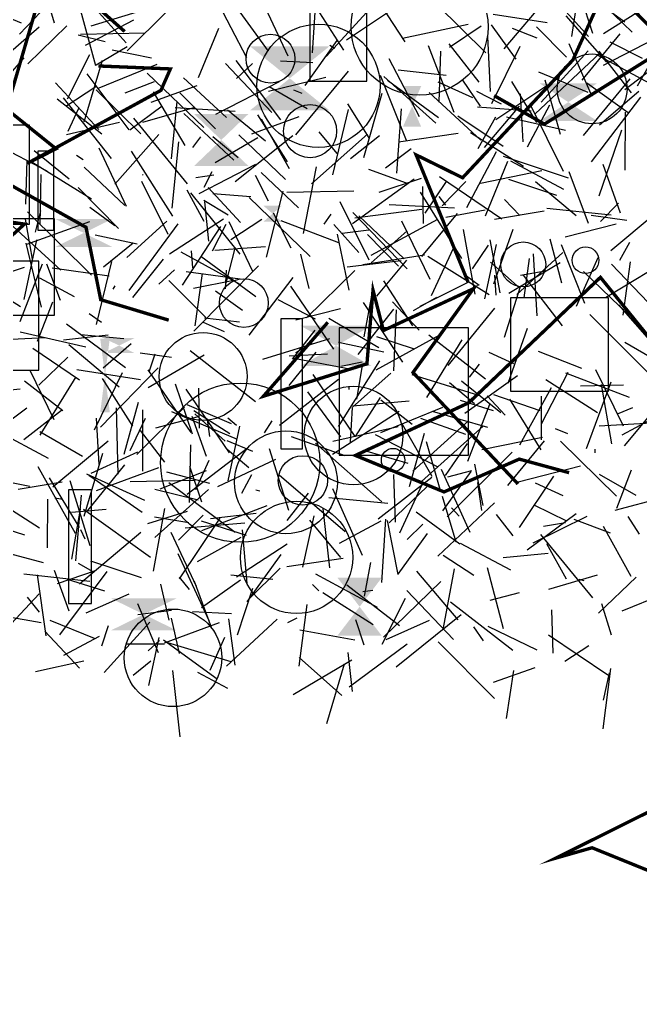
# Model space of a CAD drawing. Extents: x 39652501 to 39653363, y 39457785 to 39458687.
# Drawn here: x 39653025.2 to 39653117.5, y 39457791.1 to 39457935.8 of the extents above; entities that cross this region are included whole.
import ezdxf

# ---------------------------------------------------------------- set-up
doc = ezdxf.new("R2010")
doc.units = 0
doc.layers.get('0').update_dxf_attribs({"linetype": 'CONTINUOUS'})

msp = doc.modelspace()

# ---------------------------------------------------------------- linework, layer by layer
for p, q in [((39653030.3863, 39457935.281), (39653028.0127, 39457943.3099)), ((39653076.129, 39457942.3117), (39653082.5085, 39457932.515)), ((39653105.0079, 39457940.6874), (39653097.1904, 39457931.4691)), ((39653110.4533, 39457933.7618), (39653107.9545, 39457941.3442)), ((39653054.098, 39457939.5227), (39653058.943, 39457930.1767)), ((39653060.5426, 39457940.1917), (39653065.1076, 39457930.4192)), ((39653103.9347, 39457939.7875), (39653109.7785, 39457933.3212)), ((39653108.2228, 39457939.3442), (39653107.2532, 39457933.2947)), ((39653116.2769, 39457933.9679), (39653110.8405, 39457939.2305)), ((39653120.8077, 39457939.2575), (39653112.0351, 39457933.7174)), ((39653025.4835, 39457935.3083), (39653018.6076, 39457938.1128)), ((39653025.2129, 39457933.6591), (39653029.375, 39457937.989)), ((39653036.5492, 39457928.971), (39653034.1675, 39457937.6612)), ((39653035.7211, 39457938.3058), (39653041.0747, 39457932.3692)), ((39653035.8365, 39457934.8786), (39653045.4623, 39457937.8366)), ((39653056.5165, 39457938.9757), (39653062.1746, 39457931.1109)), ((39653069.1404, 39457937.6549), (39653068.7338, 39457930.8778)), ((39653073.427, 39457931.2861), (39653068.9827, 39457938.202)), ((39653087.2424, 39457938.0487), (39653094.5367, 39457930.866)), ((39653041.1872, 39457931.1537), (39653047.1425, 39457937.0625)), ((39653077.3234, 39457937.4428), (39653070.8289, 39457930.3742)), ((39653080.2152, 39457937.0145), (39653073.8121, 39457932.7733)), ((39653103.6593, 39457935.3357), (39653095.6295, 39457936.5963)), ((39653106.4526, 39457936.3622), (39653112.4981, 39457929.4721)), ((39653115.2239, 39457935.4137), (39653112.9301, 39457937.0794)), ((39653032.2261, 39457934.8748), (39653026.4589, 39457929.2512)), ((39653035.0204, 39457931.9972), (39653042.1881, 39457935.7866)), ((39653091.8943, 39457935.0891), (39653082.1272, 39457933.0305)), ((39653089.1586, 39457931.729), (39653093.8243, 39457934.88)), ((39653095.323, 39457935.0649), (39653098.9738, 39457929.9311)), ((39653028.149, 39457934.7075), (39653019.3669, 39457927.1886)), ((39653033.9409, 39457933.5308), (39653037.9406, 39457932.5398)), ((39653043.8681, 39457933.8164), (39653034.2558, 39457933.5845)), ((39653051.8117, 39457927.2289), (39653054.8341, 39457934.553)), ((39653094.7736, 39457933.3269), (39653095.1577, 39457925.1476)), ((39653098.4297, 39457934.5319), (39653102.1141, 39457933.0985)), ((39653102.0651, 39457934.7232), (39653106.5104, 39457930.2145)), ((39653108.8663, 39457926.8118), (39653114.5317, 39457933.721)), ((39653117.0656, 39457925.9592), (39653121.8412, 39457934.3232)), ((39653067.6687, 39457926.0375), (39653072.4423, 39457932.7052)), ((39653071.3387, 39457932.0216), (39653072.0646, 39457931.5539)), ((39653089.8069, 39457921.9991), (39653086.0193, 39457931.9074)), ((39653089.0327, 39457932.2149), (39653093.4867, 39457926.5339)), ((39653095.4297, 39457923.3686), (39653099.6453, 39457931.8728)), ((39653110.3596, 39457924.3772), (39653106.9371, 39457932.2368)), ((39653119.5423, 39457932.9081), (39653112.0038, 39457928.9724)), ((39653112.9794, 39457932.4965), (39653117.7939, 39457930.0817)), ((39653032.3347, 39457924.0515), (39653035.6458, 39457930.6299)), ((39653041.1905, 39457931.7513), (39653036.6022, 39457929.0648)), ((39653044.8423, 39457930.0619), (39653038.9567, 39457931.2697)), ((39653087.7917, 39457931.1055), (39653087.5587, 39457923.5317)), ((39653111.4751, 39457930.8414), (39653101.8674, 39457921.8153)), ((39653102.7471, 39457923.5287), (39653109.764, 39457931.1636)), ((39653110.9892, 39457930.6289), (39653119.4194, 39457926.0851)), ((39653111.3242, 39457931.1397), (39653116.1369, 39457924.9386)), ((39653115.2177, 39457925.4455), (39653123.5315, 39457931.8121)), ((39653023.1116, 39457926.9516), (39653025.9079, 39457930.1196)), ((39653037.5061, 39457929.7611), (39653034.7933, 39457920.581)), ((39653036.7813, 39457925.5618), (39653045.656, 39457929.2116)), ((39653062.6962, 39457922.012), (39653055.8083, 39457929.2884)), ((39653057.383, 39457929.7388), (39653063.9863, 39457920.9088)), ((39653057.4686, 39457927.0419), (39653059.8335, 39457929.2951)), ((39653063.9872, 39457929.6974), (39653068.8036, 39457929.4359)), ((39653080.109, 39457930.0165), (39653084.6109, 39457921.4343)), ((39653035.1919, 39457927.7519), (39653041.4535, 39457919.4309)), ((39653044.1915, 39457927.849), (39653052.6248, 39457919.7987)), ((39653066.272, 39457918.7033), (39653074.0984, 39457928.1747)), ((39653078.8296, 39457927.5692), (39653082.7077, 39457917.9093)), ((39653088.6352, 39457927.5146), (39653081.518, 39457928.3035)), ((39653102.3597, 39457928.0624), (39653109.7121, 39457925.0409)), ((39653030.5559, 39457926.4422), (39653036.9938, 39457919.4666)), ((39653045.2046, 39457926.5809), (39653040.872, 39457924.8787)), ((39653049.5783, 39457927.1612), (39653055.9627, 39457921.289)), ((39653063.8089, 39457926.5466), (39653054.3374, 39457921.7029)), ((39653062.2315, 39457925.2018), (39653070.7477, 39457927.2819)), ((39653079.3631, 39457927.3756), (39653087.1114, 39457920.4085)), ((39653087.4927, 39457921.2301), (39653079.9358, 39457926.7742)), ((39653092.5878, 39457924.172), (39653087.4478, 39457926.5347)), ((39653091.0479, 39457926.829), (39653093.7163, 39457922.9601)), ((39653105.3905, 39457927.1503), (39653096.0442, 39457920.9065)), ((39653098.3542, 39457926.62), (39653102.0828, 39457920.5508)), ((39653103.3204, 39457926.878), (39653105.5997, 39457918.7844)), ((39653109.0523, 39457918.5726), (39653115.9836, 39457927.0004)), ((39653115.6839, 39457921.9803), (39653109.5364, 39457926.3838)), ((39653032.1131, 39457922.9611), (39653036.5695, 39457925.8572)), ((39653043.2192, 39457918.8347), (39653036.6199, 39457925.3654)), ((39653051.5844, 39457925.9997), (39653044.7244, 39457923.5026)), ((39653045.0566, 39457925.0883), (39653049.7738, 39457917.1156)), ((39653054.3388, 39457919.5792), (39653049.0216, 39457924.9164)), ((39653067.9792, 39457922.5484), (39653062.3128, 39457925.8328)), ((39653065.9188, 39457925.4011), (39653067.1888, 39457924.8793)), ((39653076.3741, 39457915.3413), (39653079.1385, 39457924.866)), ((39653093.7701, 39457917.8773), (39653086.1302, 39457924.9669)), ((39653093.1539, 39457925.1776), (39653096.7932, 39457923.2792)), ((39653100.109, 39457917.6573), (39653099.6899, 39457924.8095)), ((39653111.44, 39457920.1798), (39653117.3015, 39457925.1601)), ((39653037.4273, 39457918.7712), (39653030.7899, 39457923.9974)), ((39653031.7041, 39457924.1843), (39653038.8154, 39457915.1557)), ((39653047.7971, 39457915.1288), (39653048.6613, 39457923.6484)), ((39653073.9884, 39457923.2883), (39653077.13, 39457918.2612)), ((39653117.516, 39457924.283), (39653110.2027, 39457914.661)), ((39653033.9851, 39457922.6057), (39653032.3862, 39457919.1718)), ((39653041.6317, 39457919.4175), (39653046.4201, 39457922.9881)), ((39653051.2897, 39457922.7392), (39653043.4722, 39457920.5416)), ((39653057.2864, 39457922.1451), (39653048.3366, 39457922.6879)), ((39653057.0514, 39457914.9436), (39653049.6528, 39457921.8556)), ((39653056.1421, 39457922.4286), (39653061.7768, 39457917.8225)), ((39653071.8097, 39457912.7565), (39653074.1415, 39457922.4743)), ((39653081.9599, 39457922.5385), (39653081.2713, 39457912.9748)), ((39653101.2865, 39457922.2019), (39653093.2751, 39457922.8257)), ((39653099.4904, 39457922.9363), (39653094.2665, 39457916.8128)), ((39653100.7232, 39457916.925), (39653104.0494, 39457923.1612)), ((39653101.1779, 39457923.1038), (39653106.0378, 39457913.3123)), ((39653115.2354, 39457922.0492), (39653115.1777, 39457913.4494)), ((39653032.1741, 39457918.7447), (39653040.0822, 39457920.5511)), ((39653050.1867, 39457911.4082), (39653042.2131, 39457921.1611)), ((39653066.7517, 39457921.3493), (39653059.7108, 39457918.806)), ((39653060.581, 39457921.6869), (39653064.982, 39457914.6727)), ((39653061.1362, 39457921.0833), (39653065.3189, 39457913.7002)), ((39653097.0931, 39457916.9641), (39653090.3718, 39457921.4677)), ((39653095.9857, 39457921.3412), (39653093.3554, 39457916.5936)), ((39653106.3988, 39457919.359), (39653097.606, 39457921.3348)), ((39653069.7113, 39457919.1401), (39653072.3823, 39457915.9204)), ((39653090.4466, 39457918.8822), (39653081.5739, 39457917.611)), ((39653100.1282, 39457913.9857), (39653092.2804, 39457919.012)), ((39653111.3717, 39457909.6508), (39653114.7354, 39457919.4215)), ((39653029.326, 39457913.3003), (39653020.255, 39457917.9962)), ((39653039.4012, 39457911.358), (39653045.8994, 39457918.7535)), ((39653047.9004, 39457907.7956), (39653048.8984, 39457917.6551)), ((39653052.0981, 39457918.408), (39653050.916, 39457916.7928)), ((39653057.7185, 39457915.2758), (39653053.943, 39457918.4155)), ((39653060.6315, 39457918.2498), (39653054.3136, 39457914.5384)), ((39653057.2629, 39457911.7608), (39653065.8376, 39457918.5879)), ((39653064.7615, 39457912.0407), (39653057.7984, 39457918.7084)), ((39653076.9211, 39457918.7784), (39653068.637, 39457911.3911)), ((39653078.708, 39457918.5478), (39653074.4088, 39457915.141)), ((39653032.5726, 39457912.0998), (39653027.3736, 39457916.3402)), ((39653037.0221, 39457916.7798), (39653041.0413, 39457908.1027)), ((39653041.8235, 39457916.2776), (39653047.9307, 39457906.6124)), ((39653083.4455, 39457916.6119), (39653079.6154, 39457913.7422)), ((39653096.0583, 39457916.162), (39653091.6787, 39457907.8258)), ((39653026.3111, 39457914.9039), (39653026.079, 39457908.3982)), ((39653035.8999, 39457909.1204), (39653027.1917, 39457914.5197)), ((39653033.6708, 39457915.6676), (39653034.6909, 39457915.0523)), ((39653097.7347, 39457914.7202), (39653094.4416, 39457906.6084)), ((39653097.107, 39457915.5424), (39653106.7562, 39457912.2813)), ((39653106.146, 39457910.593), (39653098.2507, 39457914.7979)), ((39653040.8724, 39457908.1852), (39653034.8005, 39457913.8691)), ((39653060.2821, 39457914.2918), (39653051.8717, 39457909.9488)), ((39653053.8202, 39457913.2068), (39653052.6066, 39457910.8736)), ((39653061.152, 39457913.0935), (39653066.6809, 39457907.8499)), ((39653067.4462, 39457904.0477), (39653069.3794, 39457913.9362)), ((39653077.1042, 39457913.5703), (39653082.7129, 39457911.5738)), ((39653102.8393, 39457913.346), (39653093.7363, 39457911.4365)), ((39653106.866, 39457913.23), (39653109.7278, 39457905.583)), ((39653111.9317, 39457914.3301), (39653114.5015, 39457907.0838)), ((39653028.296, 39457905.3795), (39653028.4281, 39457912.8208)), ((39653043.3273, 39457911.8237), (39653047.2609, 39457903.9396)), ((39653043.4917, 39457912.6757), (39653043.5737, 39457912.8084)), ((39653051.4089, 39457912.3769), (39653054.0964, 39457912.7653)), ((39653060.2254, 39457912.7214), (39653062.1666, 39457908.8832)), ((39653083.8977, 39457912.0882), (39653074.7233, 39457905.4666)), ((39653078.6739, 39457910.1829), (39653084.985, 39457912.2296)), ((39653085.502, 39457907.0526), (39653088.6835, 39457911.7542)), ((39653096.9354, 39457906.1458), (39653087.6715, 39457912.4519)), ((39653091.5684, 39457911.7514), (39653088.0331, 39457908.137)), ((39653097.8847, 39457912.1251), (39653105.03, 39457909.7412)), ((39653101.9387, 39457911.7377), (39653107.9882, 39457906.6936)), ((39653033.9491, 39457910.8875), (39653039.9345, 39457904.7897)), ((39653050.094, 39457910.5212), (39653052.6193, 39457905.8816)), ((39653058.0544, 39457905.6817), (39653053.2396, 39457910.8446)), ((39653061.9258, 39457900.4893), (39653064.3862, 39457910.3347)), ((39653064.9465, 39457910.1859), (39653074.9023, 39457910.3618)), ((39653090.9724, 39457900.3146), (39653084.8405, 39457910.1599)), ((39653085.2569, 39457905.4991), (39653085.1586, 39457911.0161)), ((39653050.6289, 39457910.0522), (39653057.9673, 39457900.946)), ((39653056.2113, 39457906.7304), (39653052.5901, 39457908.9178)), ((39653053.3352, 39457902.8894), (39653052.7377, 39457908.7189)), ((39653059.5996, 39457909.4559), (39653053.9713, 39457909.9259)), ((39653059.3598, 39457909.3731), (39653068.4214, 39457900.6271)), ((39653072.8176, 39457908.7775), (39653077.1574, 39457900.0981)), ((39653087.5475, 39457909.5258), (39653088.5625, 39457908.2345)), ((39653097.3161, 39457909.0981), (39653099.5982, 39457906.6879)), ((39653021.701, 39457907.3973), (39653031.3602, 39457898.5904)), ((39653026.4096, 39457907.2483), (39653035.9121, 39457897.8374)), ((39653028.3114, 39457907.4029), (39653027.5257, 39457904.2501)), ((39653035.6399, 39457907.9321), (39653039.3966, 39457905.241)), ((39653085.0185, 39457907.6213), (39653075.0656, 39457906.3161)), ((39653080.1835, 39457908.348), (39653089.8613, 39457907.868)), ((39653088.5765, 39457906.4687), (39653094.4531, 39457907.5483)), ((39653103.2214, 39457907.3417), (39653095.8132, 39457906.1199)), ((39653113.1467, 39457906.7543), (39653103.613, 39457907.7275)), ((39653114.2737, 39457908.5351), (39653111.585, 39457905.7938)), ((39653027.1608, 39457900.1984), (39653026.0798, 39457906.1511)), ((39653041.153, 39457900.4658), (39653047.1053, 39457905.8482)), ((39653047.5202, 39457901.031), (39653055.5175, 39457906.2237)), ((39653056.3199, 39457905.8285), (39653059.8273, 39457898.4312)), ((39653061.2145, 39457906.1214), (39653056.6252, 39457903.0754)), ((39653062.8976, 39457907.115), (39653065.5637, 39457901.8793)), ((39653064.079, 39457905.9646), (39653072.6418, 39457902.6687)), ((39653070.5236, 39457905.3934), (39653071.5502, 39457906.8943)), ((39653082.8245, 39457898.7866), (39653074.7484, 39457907.1504)), ((39653075.6599, 39457906.6422), (39653082.4133, 39457900.2743)), ((39653077.4762, 39457900.8124), (39653087.3857, 39457906.183)), ((39653081.995, 39457905.9164), (39653086.1986, 39457897.2597)), ((39653090.2621, 39457907.0034), (39653084.9654, 39457900.6276)), ((39653110.1856, 39457906.7585), (39653115.4845, 39457906.0142)), ((39653119.7302, 39457906.9394), (39653113.1265, 39457901.4364)), ((39653035.6057, 39457905.7681), (39653026.2543, 39457902.4138)), ((39653048.7502, 39457905.4918), (39653041.4623, 39457895.5763)), ((39653049.4538, 39457896.3676), (39653055.1618, 39457905.0873)), ((39653053.8947, 39457901.4596), (39653055.9075, 39457905.4419)), ((39653075.6494, 39457901.2206), (39653071.9507, 39457905.362)), ((39653073.1602, 39457904.0992), (39653077.1422, 39457904.5822)), ((39653077.4887, 39457899.666), (39653082.8258, 39457904.4315)), ((39653091.1772, 39457904.6177), (39653092.9001, 39457895.0055)), ((39653098.5474, 39457904.6022), (39653095.6932, 39457896.4878)), ((39653113.92, 39457905.4033), (39653106.3102, 39457903.5087)), ((39653025.9064, 39457894.2181), (39653027.8007, 39457903.1062)), ((39653042.6751, 39457902.4452), (39653036.4469, 39457903.8024)), ((39653072.4143, 39457903.9386), (39653074.1553, 39457895.59)), ((39653076.9211, 39457903.8964), (39653081.5614, 39457899.1892)), ((39653096.6485, 39457895.2158), (39653095.174, 39457903.0877)), ((39653105.823, 39457896.6259), (39653104.0956, 39457903.1694)), ((39653026.1611, 39457902.6169), (39653028.4149, 39457893.0634)), ((39653042.1224, 39457902.5899), (39653037.6838, 39457899.0502)), ((39653050.7322, 39457901.4788), (39653050.948, 39457898.9358)), ((39653061.7682, 39457902.0726), (39653054.249, 39457901.4872)), ((39653055.92, 39457896.6265), (39653057.2597, 39457901.8581)), ((39653089.6594, 39457901.8123), (39653086.3913, 39457894.7469)), ((39653094.8971, 39457902.2958), (39653092.514, 39457898.7976)), ((39653094.4064, 39457894.32), (39653096.1242, 39457902.3989)), ((39653105.7278, 39457902.3988), (39653109.2095, 39457893.6988)), ((39653115.9083, 39457902.6774), (39653114.4005, 39457900.0177)), ((39653042.0412, 39457894.5393), (39653046.6191, 39457900.2249)), ((39653049.1683, 39457901.2843), (39653057.9405, 39457896.5071)), ((39653052.1846, 39457900.6456), (39653060.3171, 39457894.6872)), ((39653068.2618, 39457895.8594), (39653067.0321, 39457900.9797)), ((39653076.2496, 39457899.4296), (39653085.4132, 39457900.8663)), ((39653082.7659, 39457900.0637), (39653078.2969, 39457894.6982)), ((39653085.899, 39457900.6831), (39653095.0306, 39457894.9782)), ((39653105.9744, 39457901.1965), (39653099.1661, 39457894.9684)), ((39653100.9789, 39457900.3368), (39653100.1671, 39457894.4919)), ((39653101.5532, 39457901.0222), (39653102.1198, 39457891.7892)), ((39653108.0161, 39457893.2425), (39653111.2202, 39457900.4567)), ((39653122.0309, 39457900.3573), (39653112.3463, 39457894.4932)), ((39653022.3614, 39457897.8531), (39653025.9369, 39457899.028)), ((39653025.3196, 39457890.9586), (39653028.639, 39457899.5099)), ((39653031.2903, 39457894.0811), (39653029.2499, 39457899.466)), ((39653038.5572, 39457897.6783), (39653030.037, 39457898.8911)), ((39653036.6338, 39457890.4929), (39653038.9524, 39457899.8492)), ((39653045.94, 39457896.5165), (39653048.2702, 39457898.6219)), ((39653060.7377, 39457899.2043), (39653051.1325, 39457889.524)), ((39653055.8205, 39457895.7844), (39653056.0029, 39457898.5909)), ((39653081.9286, 39457899.981), (39653073.9168, 39457899.0086)), ((39653095.248, 39457899.7775), (39653099.6187, 39457895.8682)), ((39653097.9409, 39457895.1848), (39653105.5758, 39457899.6994)), ((39653119.7662, 39457892.6141), (39653113.1959, 39457899.4651)), ((39653114.9519, 39457891.8741), (39653116.039, 39457899.8182)), ((39653025.3407, 39457893.1207), (39653018.7701, 39457897.2168)), ((39653028.1557, 39457897.4576), (39653033.3408, 39457894.6714)), ((39653050.0017, 39457898.3809), (39653058.0336, 39457897.3057)), ((39653052.3798, 39457898.1034), (39653051.2873, 39457890.3137)), ((39653059.3694, 39457888.9348), (39653065.8722, 39457897.4759)), ((39653075.0467, 39457898.5098), (39653067.8893, 39457891.515)), ((39653091.6741, 39457897.7584), (39653093.5625, 39457896.3349)), ((39653095.8165, 39457897.8439), (39653096.0253, 39457894.8543)), ((39653103.6703, 39457898.4998), (39653099.6925, 39457897.7915)), ((39653100.0763, 39457897.8555), (39653105.9037, 39457890.3119)), ((39653115.7828, 39457891.91), (39653109.0709, 39457898.3752)), ((39653039.357, 39457896.2396), (39653039.0715, 39457895.7681)), ((39653047.3852, 39457897.0601), (39653052.9179, 39457891.5473)), ((39653051.0927, 39457895.8845), (39653057.0916, 39457897.0909)), ((39653071.913, 39457886.8208), (39653065.5341, 39457896.2285)), ((39653083.6675, 39457890.3269), (39653079.3678, 39457896.9998)), ((39653084.782, 39457893.2541), (39653091.8997, 39457896.8177)), ((39653097.2935, 39457888.6089), (39653099.6783, 39457896.1633)), ((39653054.3219, 39457895.5082), (39653058.3662, 39457892.6189)), ((39653063.608, 39457894.2254), (39653069.1573, 39457891.3276)), ((39653077.6348, 39457895.3249), (39653076.3835, 39457888.6902)), ((39653083.766, 39457892.5927), (39653087.2513, 39457894.5737)), ((39653027.8803, 39457888.0451), (39653030.1665, 39457893.8792)), ((39653072.9204, 39457892.8549), (39653066.2856, 39457891.1319)), ((39653080.791, 39457892.7785), (39653075.4822, 39457886.0299)), ((39653082.1829, 39457884.9084), (39653076.3466, 39457893.791)), ((39653077.5838, 39457893.8932), (39653077.7119, 39457893.9021)), ((39653080.6684, 39457893.862), (39653084.6042, 39457889.6861)), ((39653088.9322, 39457884.43), (39653095.8609, 39457892.9171)), ((39653119.5922, 39457887.397), (39653114.3063, 39457893.4108)), ((39653035.5668, 39457892.1202), (39653037.4013, 39457890.8676)), ((39653057.9112, 39457890.8695), (39653052.7259, 39457891.4638)), ((39653078.6522, 39457887.0298), (39653071.182, 39457891.3815)), ((39653081.2005, 39457892.7037), (39653080.8073, 39457883.6033)), ((39653119.697, 39457882.2687), (39653110.0003, 39457892.0163)), ((39653032.2111, 39457890.594), (39653040.9618, 39457884.1048)), ((39653055.659, 39457889.421), (39653052.5535, 39457890.7851)), ((39653097.8356, 39457881.8024), (39653100.7225, 39457889.9863)), ((39653019.7434, 39457888.1265), (39653029.0829, 39457888.5866)), ((39653035.0799, 39457887.1307), (39653025.2986, 39457889.3599)), ((39653038.3952, 39457888.9263), (39653031.7602, 39457888.1966)), ((39653034.3037, 39457889.0324), (39653040.7127, 39457888.4484)), ((39653065.8039, 39457885.3306), (39653069.1453, 39457889.6779)), ((39653078.2211, 39457883.7942), (39653088.1548, 39457889.2294)), ((39653078.2927, 39457888.72), (39653083.899, 39457886.8861)), ((39653094.5078, 39457882.3933), (39653086.077, 39457888.9181)), ((39653040.0462, 39457881.1879), (39653032.534, 39457887.5094)), ((39653037.6609, 39457884.0824), (39653041.8151, 39457887.6923)), ((39653071.3074, 39457888.3812), (39653061.3529, 39457885.3017)), ((39653066.2855, 39457886.3692), (39653068.7605, 39457887.7126)), ((39653072.6282, 39457887.8952), (39653079.3509, 39457886.4294)), ((39653090.9902, 39457888.2372), (39653085.6926, 39457879.6794)), ((39653115.1936, 39457887.8693), (39653121.0791, 39457884.4868)), ((39653034.1379, 39457882.2549), (39653027.1741, 39457886.9302)), ((39653032.3668, 39457885.6572), (39653028.071, 39457881.4815)), ((39653043.1298, 39457886.301), (39653047.8219, 39457885.6506)), ((39653052.6643, 39457885.9292), (39653044.3413, 39457881.0828)), ((39653044.4693, 39457883.4753), (39653045.352, 39457886.1426)), ((39653060.285, 39457879.0164), (39653050.5838, 39457886.608)), ((39653069.2398, 39457886.4099), (39653065.2259, 39457881.4381)), ((39653071.0013, 39457886.0835), (39653065.2901, 39457885.8023)), ((39653094.987, 39457886.3711), (39653098.631, 39457884.7111)), ((39653102.3044, 39457886.5313), (39653108.7497, 39457884.0019)), ((39653074.8121, 39457883.7755), (39653065.9824, 39457885.4368)), ((39653072.6354, 39457875.3569), (39653078.7656, 39457885.1038)), ((39653076.1439, 39457884.8988), (39653072.9889, 39457884.2814)), ((39653075.3739, 39457879.4064), (39653076.2134, 39457884.4015)), ((39653093.5221, 39457884.6302), (39653092.0529, 39457882.6608)), ((39653026.721, 39457883.733), (39653030.3113, 39457876.4059)), ((39653028.2782, 39457874.051), (39653033.6054, 39457882.7123)), ((39653043.2029, 39457882.2702), (39653033.7163, 39457883.7547)), ((39653040.4701, 39457883.32), (39653036.3272, 39457874.802)), ((39653045.8169, 39457884.0499), (39653037.2582, 39457875.2379)), ((39653050.7048, 39457874.4665), (39653044.3427, 39457883.7597)), ((39653075.1173, 39457873.8551), (39653068.8527, 39457883.0577)), ((39653074.692, 39457878.1992), (39653080.3968, 39457883.2841)), ((39653083.53, 39457883.0944), (39653093.4254, 39457879.9976)), ((39653099.226, 39457882.8888), (39653091.4368, 39457877.3)), ((39653106.7237, 39457883.3522), (39653102.7681, 39457875.7104)), ((39653106.3925, 39457883.3472), (39653115.825, 39457879.7141)), ((39653110.8253, 39457883.7989), (39653114.9382, 39457875.4486)), ((39653025.9371, 39457882.1427), (39653031.664, 39457877.746)), ((39653037.4744, 39457882.4921), (39653041.998, 39457875.4232)), ((39653048.3488, 39457881.6832), (39653050.8747, 39457874.2361)), ((39653072.6378, 39457882.3389), (39653063.8772, 39457875.4801)), ((39653074.2171, 39457880.8363), (39653074.2135, 39457881.2877)), ((39653089.1533, 39457881.8918), (39653092.8535, 39457878.7843)), ((39653096.7614, 39457877.3656), (39653090.9122, 39457882.0778)), ((39653103.4367, 39457882.3417), (39653111.1589, 39457877.4066)), ((39653114.9932, 39457881.4998), (39653108.5961, 39457881.3199)), ((39653113.1077, 39457881.945), (39653109.4533, 39457872.0299)), ((39653111.7005, 39457881.5909), (39653113.2098, 39457872.7554)), ((39653123.378, 39457882.4211), (39653115.0932, 39457872.481)), ((39653025.3008, 39457880.8966), (39653016.5439, 39457879.9774)), ((39653049.957, 39457880.8739), (39653056.3783, 39457871.4315)), ((39653051.9482, 39457875.1169), (39653051.8445, 39457881.0372)), ((39653072.9617, 39457873.7994), (39653068.0485, 39457880.5158)), ((39653094.7481, 39457879.9039), (39653097.4291, 39457877.0383)), ((39653095.6757, 39457880.0924), (39653102.5728, 39457877.7152)), ((39653104.2355, 39457881.0865), (39653099.5639, 39457872.5734)), ((39653102.7744, 39457879.8515), (39653102.7601, 39457873.3804)), ((39653042.8568, 39457878.9099), (39653040.7341, 39457871.1674)), ((39653050.0661, 39457878.64), (39653056.674, 39457875.7831)), ((39653074.7491, 39457878.4377), (39653083.1603, 39457879.188)), ((39653078.8142, 39457879.6596), (39653075.1269, 39457873.8573)), ((39653083.569, 39457875.6594), (39653078.9212, 39457879.2576)), ((39653090.7321, 39457879.2407), (39653095.6187, 39457877.72)), ((39653095.099, 39457878.6258), (39653091.7901, 39457870.1257)), ((39653098.0365, 39457879.3988), (39653102.7262, 39457871.8904)), ((39653026.2832, 39457878.062), (39653021.1084, 39457874.2324)), ((39653025.853, 39457873.4027), (39653031.4544, 39457877.7735)), ((39653039.5751, 39457878.1299), (39653039.8436, 39457868.2861)), ((39653049.7436, 39457878.223), (39653042.6529, 39457871.1948)), ((39653043.5465, 39457868.7271), (39653043.5365, 39457877.8311)), ((39653047.7793, 39457877.5995), (39653057.5571, 39457873.4557)), ((39653056.4982, 39457874.2546), (39653051.117, 39457877.6929)), ((39653055.7571, 39457873.1761), (39653051.2778, 39457877.2514)), ((39653081.6628, 39457877.5712), (39653071.7311, 39457871.1662)), ((39653074.666, 39457878.1953), (39653074.3743, 39457873.0435)), ((39653078.9065, 39457874.4375), (39653088.1244, 39457878.1976)), ((39653086.5392, 39457877.6317), (39653094.7991, 39457875.2676)), ((39653116.3615, 39457878.1274), (39653114.0371, 39457877.1829)), ((39653122.4327, 39457878.1879), (39653114.7654, 39457874.0658)), ((39653037.0283, 39457869.7003), (39653036.6501, 39457876.5959)), ((39653041.6408, 39457871.7872), (39653043.9174, 39457876.6116)), ((39653045.4935, 39457875.1353), (39653051.8135, 39457876.8216)), ((39653053.0223, 39457870.8725), (39653050.8607, 39457876.8279)), ((39653053.1295, 39457876.4468), (39653053.4352, 39457873.8602)), ((39653057.4786, 39457875.5076), (39653056.1914, 39457876.5782)), ((39653061.6273, 39457874.3999), (39653062.7461, 39457876.2134)), ((39653086.5642, 39457867.8979), (39653082.1415, 39457875.6635)), ((39653091.9428, 39457876.2116), (39653083.6662, 39457868.7186)), ((39653084.8368, 39457876.5892), (39653091.5012, 39457874.2106)), ((39653094.1353, 39457875.4003), (39653084.9887, 39457867.1845)), ((39653121.321, 39457875.9501), (39653111.3784, 39457875.3952)), ((39653029.5235, 39457870.6138), (39653020.5973, 39457875.3595)), ((39653034.5935, 39457870.8878), (39653028.2039, 39457874.5559)), ((39653043.1447, 39457874.7743), (39653046.7855, 39457870.0398)), ((39653057.9078, 39457875.3899), (39653056.1907, 39457867.2596)), ((39653081.5124, 39457875.2974), (39653071.8027, 39457873.111)), ((39653078.0832, 39457874.1732), (39653087.3851, 39457869.3384)), ((39653085.3814, 39457874.2844), (39653083.1444, 39457866.3763)), ((39653106.7323, 39457874.259), (39653104.896, 39457875.0005)), ((39653038.3674, 39457873.1673), (39653030.1469, 39457866.3169)), ((39653050.4606, 39457864.0483), (39653050.6532, 39457872.6139)), ((39653056.0099, 39457873.2609), (39653059.8389, 39457871.6706)), ((39653065.5847, 39457873.8598), (39653073.5924, 39457871.0458)), ((39653069.2134, 39457872.8558), (39653079.0694, 39457864.1572)), ((39653087.7234, 39457866.0092), (39653085.7153, 39457873.0526)), ((39653088.5438, 39457868.0644), (39653091.8224, 39457872.7982)), ((39653102.9364, 39457873.7215), (39653093.9613, 39457871.873)), ((39653097.8308, 39457866.5981), (39653103.243, 39457873.2169)), ((39653113.9627, 39457864.9896), (39653105.6603, 39457873.1716)), ((39653037.5522, 39457871.3426), (39653034.7585, 39457861.9938)), ((39653042.7655, 39457871.5467), (39653035.803, 39457868.369)), ((39653059.0551, 39457872.0753), (39653050.1265, 39457865.2217)), ((39653056.0815, 39457871.9858), (39653059.3016, 39457869.2432)), ((39653062.3473, 39457872.0761), (39653065.198, 39457862.9312)), ((39653082.9888, 39457869.8747), (39653076.9099, 39457871.6154)), ((39653098.4609, 39457871.5178), (39653088.7838, 39457861.9034)), ((39653110.7378, 39457871.9809), (39653110.7564, 39457871.4401)), ((39653040.8079, 39457869.6382), (39653035.1139, 39457862.6008)), ((39653053.3631, 39457870.2818), (39653051.3553, 39457865.9422)), ((39653054.6689, 39457866.4405), (39653063.3141, 39457870.4788)), ((39653092.8727, 39457869.7403), (39653094.1023, 39457863.5867)), ((39653033.5367, 39457859.4261), (39653027.9561, 39457869.3791)), ((39653035.1525, 39457868.3096), (39653043.8026, 39457864.407)), ((39653045.8881, 39457869.2248), (39653036.5868, 39457865.7703)), ((39653052.9815, 39457868.7534), (39653046.0554, 39457866.013)), ((39653053.4847, 39457866.9016), (39653047.0912, 39457868.5423)), ((39653052.311, 39457864.103), (39653050.5367, 39457869.4003)), ((39653058.2587, 39457865.4306), (39653059.7575, 39457868.2292)), ((39653063.8093, 39457868.1669), (39653073.606, 39457859.767)), ((39653080.7963, 39457868.2056), (39653081.0748, 39457861.1159)), ((39653087.9089, 39457869.0233), (39653092.1592, 39457859.6284)), ((39653092.32, 39457868.6448), (39653088.0829, 39457862.8177)), ((39653092.4104, 39457868.7506), (39653088.8465, 39457867.805)), ((39653099.3217, 39457867.1028), (39653108.5872, 39457869.4911)), ((39653111.3741, 39457868.2663), (39653116.8513, 39457865.1415)), ((39653116.1438, 39457868.8616), (39653113.9411, 39457863.1497)), ((39653023.7498, 39457867.0623), (39653026.7283, 39457866.4839)), ((39653025.0086, 39457866.0156), (39653031.5588, 39457867.1402)), ((39653029.597, 39457867.7314), (39653034.0628, 39457860.3355)), ((39653035.7345, 39457857.6051), (39653032.741, 39457867.2507)), ((39653035.5365, 39457868.139), (39653043.42, 39457862.5948)), ((39653041.6716, 39457867.1528), (39653051.3186, 39457867.3524)), ((39653057.2893, 39457859.586), (39653047.4101, 39457866.9768)), ((39653078.5191, 39457861.6089), (39653086.4843, 39457867.8393)), ((39653081.7637, 39457859.5354), (39653085.0876, 39457866.7461)), ((39653093.2765, 39457867.0464), (39653093.8813, 39457862.8488)), ((39653104.5835, 39457867.9575), (39653099.4732, 39457860.3622)), ((39653101.8483, 39457866.9859), (39653105.9977, 39457865.1004)), ((39653045.3204, 39457866.0142), (39653051.7845, 39457864.427)), ((39653045.3449, 39457858.8525), (39653053.3248, 39457866.0015)), ((39653060.334, 39457865.9333), (39653060.9207, 39457865.7738)), ((39653068.1354, 39457865.4329), (39653064.9721, 39457861.3578)), ((39653071.7616, 39457866.128), (39653076.1316, 39457856.2107)), ((39653085.7668, 39457866.3974), (39653080.1683, 39457861.0282)), ((39653028.1816, 39457860.2565), (39653021.6742, 39457864.4072)), ((39653029.3918, 39457857.3192), (39653029.4069, 39457864.5507)), ((39653031.6594, 39457864.5116), (39653030.4459, 39457864.7093)), ((39653034.3898, 39457865.1609), (39653033.5175, 39457855.4036)), ((39653079.9811, 39457863.9005), (39653071.1739, 39457864.7592)), ((39653095.8444, 39457863.9962), (39653087.3866, 39457856.0608)), ((39653088.0339, 39457865.0004), (39653090.0984, 39457858.2139)), ((39653113.7527, 39457862.9363), (39653121.3946, 39457864.9372)), ((39653032.9224, 39457862.6388), (39653038.1093, 39457863.0612)), ((39653034.2384, 39457863.0707), (39653032.9596, 39457855.6382)), ((39653034.719, 39457863.0527), (39653044.6889, 39457855.9459)), ((39653044.2756, 39457860.9388), (39653050.2, 39457862.7446)), ((39653046.7705, 39457863.1596), (39653045.0672, 39457853.8694)), ((39653052.3202, 39457859.8787), (39653062.0046, 39457863.6128)), ((39653060.3979, 39457862.4063), (39653053.5783, 39457861.6149)), ((39653071.3233, 39457854.348), (39653070.3325, 39457863.098)), ((39653090.6946, 39457857.8765), (39653084.1722, 39457862.638)), ((39653089.4392, 39457863.2414), (39653090.5703, 39457862.0345)), ((39653100.6861, 39457857.0238), (39653107.9723, 39457862.4126)), ((39653101.6902, 39457863.7004), (39653106.5205, 39457861.3305)), ((39653017.6729, 39457861.9025), (39653025.9413, 39457859.256)), ((39653050.366, 39457861.0481), (39653045.2877, 39457861.8805)), ((39653048.8664, 39457858.4751), (39653052.5089, 39457862.1648)), ((39653054.9924, 39457861.7133), (39653048.9395, 39457852.7099)), ((39653049.857, 39457860.2809), (39653058.7059, 39457861.04)), ((39653052.2346, 39457861.3354), (39653058.9012, 39457859.2098)), ((39653067.3164, 39457854.4211), (39653069.0152, 39457862.0596)), ((39653072.9646, 39457855.8863), (39653068.3488, 39457861.4106)), ((39653078.93, 39457861.2586), (39653072.7537, 39457857.9778)), ((39653079.0881, 39457852.1424), (39653079.6678, 39457861.5794)), ((39653081.5105, 39457853.3415), (39653079.9302, 39457861.3878)), ((39653096.0482, 39457862.2821), (39653098.5351, 39457859.1122)), ((39653101.5638, 39457858.0773), (39653109.5866, 39457862.0452)), ((39653103.1224, 39457860.5216), (39653106.388, 39457861.0851)), ((39653107.6364, 39457861.5828), (39653113.0281, 39457859.5438)), ((39653117.3948, 39457859.3622), (39653115.685, 39457861.9904)), ((39653034.1341, 39457851.985), (39653043.2485, 39457859.6689)), ((39653034.9761, 39457858.5909), (39653034.314, 39457860.0101)), ((39653047.711, 39457859.6296), (39653051.4532, 39457851.6161)), ((39653058.3327, 39457859.976), (39653059.0252, 39457852.0267)), ((39653085.166, 39457860.8391), (39653082.8533, 39457858.5678)), ((39653111.9859, 39457860.5519), (39653116.0991, 39457853.1168)), ((39653058.1178, 39457858.8406), (39653051.6118, 39457855.2416)), ((39653085.8355, 39457859.4722), (39653081.4609, 39457853.3863)), ((39653102.6548, 39457859.3014), (39653110.4136, 39457849.8809)), ((39653065.019, 39457857.8803), (39653057.4862, 39457852.9545)), ((39653090.7133, 39457858.0172), (39653098.2169, 39457854.036)), ((39653106.5208, 39457852.6384), (39653103.5852, 39457857.9316)), ((39653028.7867, 39457855.0673), (39653023.7716, 39457856.4285)), ((39653035.759, 39457855.4041), (39653043.3065, 39457852.8925)), ((39653053.3838, 39457846.4922), (39653048.7893, 39457856.4406)), ((39653059.0704, 39457849.2954), (39653064.098, 39457856.3144)), ((39653073.3356, 39457855.7137), (39653064.9551, 39457854.478)), ((39653076.5207, 39457850.1402), (39653077.4521, 39457855.1551)), ((39653088.1771, 39457856.2494), (39653092.7423, 39457853.2749)), ((39653103.8188, 39457856.4947), (39653097.135, 39457855.8206)), ((39653030.3636, 39457854.0236), (39653032.5341, 39457847.9607)), ((39653030.8351, 39457852.0291), (39653036.514, 39457853.9717)), ((39653031.1999, 39457844.3686), (39653038.2342, 39457853.8055)), ((39653036.1767, 39457853.7688), (39653033.9826, 39457855.002)), ((39653063.9597, 39457854.3185), (39653059.2025, 39457849.6034)), ((39653090.4158, 39457846.6262), (39653084.282, 39457853.8268)), ((39653088.2338, 39457845.4181), (39653089.8843, 39457854.1723)), ((39653094.7193, 39457854.4072), (39653097.1358, 39457845.3138)), ((39653025.8535, 39457853.4682), (39653035.6684, 39457852.3593)), ((39653029.1746, 39457844.241), (39653027.8568, 39457853.3221)), ((39653032.2669, 39457852.6626), (39653037.8356, 39457850.9217)), ((39653050.5025, 39457851.1019), (39653049.0124, 39457852.937)), ((39653053.7721, 39457845.4954), (39653051.2396, 39457852.324)), ((39653058.0602, 39457852.4931), (39653052.2521, 39457848.3985)), ((39653056.6077, 39457853.3263), (39653062.883, 39457852.6472)), ((39653069.198, 39457853.4701), (39653078.3836, 39457848.4923)), ((39653087.8666, 39457852.2975), (39653079.334, 39457844.0463)), ((39653111.0891, 39457853.2486), (39653103.8439, 39457851.147)), ((39653108.352, 39457852.6442), (39653109.1093, 39457852.465)), ((39653111.3068, 39457847.6324), (39653116.8643, 39457852.9783)), ((39653047.4351, 39457846.5884), (39653046.1953, 39457851.9184)), ((39653057.6286, 39457844.3887), (39653059.8848, 39457851.324)), ((39653068.7582, 39457851.8868), (39653069.6906, 39457850.9491)), ((39653081.7128, 39457845.702), (39653073.853, 39457851.7898)), ((39653076.2703, 39457850.8366), (39653077.7211, 39457851.0281)), ((39653089.7362, 39457843.7199), (39653082.7828, 39457850.9679)), ((39653123.4689, 39457851.4309), (39653114.7641, 39457847.9027)), ((39653023.2471, 39457845.2591), (39653028.1375, 39457850.4899)), ((39653028.1691, 39457847.7611), (39653026.4147, 39457849.9736)), ((39653035.1179, 39457847.6349), (39653041.501, 39457850.4723)), ((39653077.7833, 39457845.8788), (39653070.2881, 39457850.6183)), ((39653082.5486, 39457849.7806), (39653079.0577, 39457842.9646)), ((39653095.1994, 39457849.5203), (39653099.5251, 39457850.6991)), ((39653042.7664, 39457849.0401), (39653045.8191, 39457841.7762)), ((39653047.7783, 39457848.0191), (39653042.7763, 39457847.3417)), ((39653067.9426, 39457848.9136), (39653066.7312, 39457839.7541)), ((39653089.2979, 39457849.3022), (39653098.572, 39457842.0908)), ((39653104.5263, 39457841.6755), (39653104.3274, 39457848.1049)), ((39653113.2331, 39457844.3458), (39653111.7871, 39457849.016)), ((39653023.0943, 39457847.1648), (39653028.4042, 39457846.2098)), ((39653036.3651, 39457843.8305), (39653029.752, 39457846.5398)), ((39653048.9871, 39457841.6366), (39653047.7959, 39457846.8696)), ((39653050.935, 39457847.8612), (39653056.7024, 39457847.5702)), ((39653055.9647, 39457839.7234), (39653063.5369, 39457846.7225)), ((39653057.2691, 39457839.878), (39653056.3203, 39457846.7444)), ((39653065.119, 39457846.2289), (39653066.4947, 39457846.9084)), ((39653076.4419, 39457842.8708), (39653075.2175, 39457846.622)), ((39653086.0917, 39457846.5128), (39653079.6623, 39457843.6225)), ((39653081.212, 39457839.6538), (39653090.8532, 39457847.4348)), ((39653037.4681, 39457842.7598), (39653038.4481, 39457845.752)), ((39653037.8007, 39457838.7689), (39653044.5666, 39457846.263)), ((39653046.7517, 39457843.1762), (39653054.9217, 39457846.2022)), ((39653075.0356, 39457843.5733), (39653066.8598, 39457845.0744)), ((39653094.1661, 39457843.4821), (39653092.7512, 39457845.5551)), ((39653094.8298, 39457845.697), (39653102.0943, 39457842.1464)), ((39653028.9501, 39457844.9415), (39653034.1482, 39457839.4358)), ((39653037.0649, 39457844.1218), (39653031.7275, 39457841.3282)), ((39653045.8967, 39457844.0094), (39653044.3828, 39457836.8416)), ((39653046.6258, 39457843.6621), (39653054.5841, 39457837.8561)), ((39653053.5587, 39457839.124), (39653055.7454, 39457844.0368)), ((39653103.8563, 39457844.3744), (39653112.6613, 39457838.4482)), ((39653040.9925, 39457843.0719), (39653046.777, 39457843.0625)), ((39653044.3356, 39457842.024), (39653046.0075, 39457843.5264)), ((39653056.6755, 39457840.3839), (39653047.2646, 39457843.2109)), ((39653082.8504, 39457842.9831), (39653074.2372, 39457836.6338)), ((39653087.4653, 39457843.3709), (39653095.8221, 39457834.908)), ((39653106.2599, 39457840.4722), (39653109.8538, 39457842.7913)), ((39653066.7762, 39457841.0177), (39653073.1293, 39457835.3875)), ((39653074.0191, 39457841.7635), (39653074.6404, 39457835.9586)), ((39653027.6049, 39457838.9472), (39653034.7906, 39457840.5484)), ((39653042.1012, 39457838.4194), (39653044.7377, 39457840.5018)), ((39653074.616, 39457840.6151), (39653065.8995, 39457835.4775)), ((39653073.4697, 39457840.0255), (39653070.8244, 39457831.175)), ((39653101.843, 39457839.4718), (39653095.6403, 39457837.3076)), ((39653113.0577, 39457839.4041), (39653111.9533, 39457830.3966)), ((39653047.9355, 39457839.0865), (39653049.061, 39457829.2332)), ((39653051.6641, 39457838.8328), (39653056.1095, 39457836.4668)), ((39653098.6632, 39457839.0749), (39653097.5805, 39457831.9688)), ((39653112.8794, 39457838.7337), (39653111.9998, 39457834.6972))]:
    msp.add_line(p, q)
at = {"const_width": 0.5}
for points in [[(39653040.8423, 39457934.044), (39653024.5353, 39457948.4822), (39653014.4408, 39457966.4004), (39653006.2833, 39457971.8988), (39653014.7471, 39457985.4259), (39653000.6646, 39457993.5114), (39653001.7428, 39457985.2316), (39653020.4526, 39457977.2331)], [(39653095.7731, 39457924.5182), (39653103.242, 39457920.2878), (39653122.7292, 39457932.4501), (39653137.14, 39457947.269), (39653121.3602, 39457932.2918), (39653104.2149, 39457949.6533), (39653095.9316, 39457964.1937), (39653110.3221, 39457950.8325)], [(39653145.1507, 39457907.2859), (39653150.1099, 39457913.0963), (39653132.167, 39457930.8944), (39653113.197, 39457942.4843), (39653107.4876, 39457929.8312), (39653091.0807, 39457912.3151), (39653084.1704, 39457915.7144), (39653091.8832, 39457896.8346)], [(39652978.9769, 39457911.1438), (39652989.2369, 39457930.4507), (39652998.507, 39457937.6667), (39653006.8225, 39457930.7369), (39653020.9618, 39457912.8644), (39653035.0945, 39457904.9524), (39653037.2781, 39457894.1945), (39653047.3921, 39457891.1561)], [(39653027.6182, 39457937.3143), (39653021.8605, 39457917.6181), (39653011.223, 39457932.2192), (39653030.634, 39457916.6187), (39653026.3859, 39457914.4606), (39653046.2318, 39457925.3012), (39653047.6347, 39457928.4877), (39653036.9466, 39457928.9259)], [(39653008.9327, 39457876.0018), (39653006.8822, 39457865.7574), (39653001.7521, 39457885.2436), (39652992.7964, 39457883.919), (39653007.2311, 39457888.4138), (39653025.9442, 39457905.427), (39653006.3345, 39457908.3476), (39653007.2665, 39457909.6359)], [(39653120.4514, 39457887.0941), (39653124.2105, 39457881.9237), (39653111.573, 39457897.5173), (39653091.9886, 39457878.8721), (39653075.1396, 39457871.0475), (39653088.3225, 39457865.6283), (39653099.5085, 39457870.5045), (39653106.9155, 39457868.4854)], [(39653071.0419, 39457890.8348), (39653061.4667, 39457879.8473), (39653076.8597, 39457884.6616), (39653077.7612, 39457895.6139), (39653079.3133, 39457889.6151), (39653092.6885, 39457895.8245), (39653083.7097, 39457883.3728), (39653099.3152, 39457866.8027)], [(39653118.9499, 39457838.0673), (39653120.3859, 39457818.8957), (39653104.9809, 39457811.2196), (39653110.3346, 39457812.7454), (39653122.9831, 39457807.615), (39653131.8216, 39457802.8073), (39653138.6484, 39457792.8641), (39653131.5666, 39457812.1881)]]:
    msp.add_lwpolyline(points, dxfattribs=at)
for centre, radius in [((39653084.6898, 39457934.7511), 10.1755), ((39653069.6561, 39457925.9755), 9.1558), ((39653062.5131, 39457930.0105), 3.6275), ((39653110.3341, 39457925.5216), 5.191), ((39653068.4089, 39457919.2385), 3.9463), ((39653100.0989, 39457899.4322), 3.3397), ((39653109.3652, 39457900.0526), 1.9807), ((39653058.5571, 39457893.6903), 3.6234), ((39653052.499, 39457882.7804), 6.5324), ((39653058.0222, 39457869.976), 11.8368), ((39653074.8616, 39457874.011), 7.3364), ((39653064.8249, 39457867.0599), 7.6382), ((39653080.7396, 39457870.3557), 1.7395), ((39653067.338, 39457867.3428), 3.6694), ((39653066.3979, 39457855.899), 8.3453), ((39653048.0311, 39457840.9729), 7.2496)]:
    msp.add_circle(centre, radius)
for points in [[(39653059.4771, 39457922.3211), (39653071.2958, 39457922.3211), (39653071.2958, 39457931.8539), (39653059.4771, 39457931.8539)], [(39653102.5375, 39457920.7636), (39653111.0669, 39457920.7636), (39653111.0669, 39457926.3404), (39653102.5375, 39457926.3404)], [(39653082.2108, 39457919.89), (39653084.9334, 39457919.89), (39653084.9334, 39457925.9262), (39653082.2108, 39457925.9262)], [(39653051.1566, 39457914.0605), (39653059.2417, 39457914.0605), (39653059.2417, 39457921.7952), (39653051.1566, 39457921.7952)], [(39653061.4404, 39457905.7657), (39653064.2224, 39457905.7657), (39653064.2224, 39457908.1835), (39653061.4404, 39457908.1835)], [(39653030.5117, 39457902.0225), (39653039.0229, 39457902.0225), (39653039.0229, 39457906.1959), (39653030.5117, 39457906.1959)], [(39653066.9487, 39457884.3353), (39653077.5774, 39457884.3353), (39653077.5774, 39457890.3478), (39653066.9487, 39457890.3478)], [(39653037.7435, 39457886.2769), (39653042.2751, 39457886.2769), (39653042.2751, 39457888.48), (39653037.7435, 39457888.48)], [(39653037.2052, 39457877.4671), (39653038.6296, 39457877.4671), (39653038.6296, 39457888.4125), (39653037.2052, 39457888.4125)], [(39653072.4768, 39457844.2594), (39653079.0637, 39457844.2594), (39653079.0637, 39457852.869), (39653072.4768, 39457852.869)], [(39653038.81, 39457845.056), (39653048.5455, 39457845.056), (39653048.5455, 39457849.8061), (39653038.81, 39457849.8061)]]:
    msp.add_solid(points)
for points in [[(39653068.3733, 39457926.651, 19730366.2), (39653076.8218, 39457926.651, 19730366.2), (39653076.8218, 39457944.061, 19730366.2), (39653068.3733, 39457944.061, 19730366.2)], [(39653010.5944, 39457905.4147), (39653026.7135, 39457905.4147), (39653026.7135, 39457920.143), (39653010.5944, 39457920.143)], [(39653027.9433, 39457904.5444), (39653030.2954, 39457904.5444), (39653030.2954, 39457916.2794), (39653027.9433, 39457916.2794)], [(39653011.6003, 39457891.8815), (39653030.4199, 39457891.8815), (39653030.4199, 39457906.2119), (39653011.6003, 39457906.2119)], [(39653016.8054, 39457883.7248, 19730366.2), (39653028.063, 39457883.7248, 19730366.2), (39653028.063, 39457899.9163, 19730366.2), (39653016.8054, 39457899.9163, 19730366.2)], [(39653098.2119, 39457880.62), (39653112.7912, 39457880.62), (39653112.7912, 39457894.4594), (39653098.2119, 39457894.4594)], [(39653064.0684, 39457872.0191, 19730366.2), (39653067.2843, 39457872.0191, 19730366.2), (39653067.2843, 39457891.3692, 19730366.2), (39653064.0684, 39457891.3692, 19730366.2)], [(39653072.7291, 39457871.0996), (39653091.9637, 39457871.0996), (39653091.9637, 39457890.0261), (39653072.7291, 39457890.0261)], [(39653032.474, 39457849.0658, 19730366.2), (39653035.9312, 39457849.0658, 19730366.2), (39653035.9312, 39457865.9417, 19730366.2), (39653032.474, 39457865.9417, 19730366.2)]]:
    msp.add_3dface(points)

doc.saveas('drawing.dxf')
